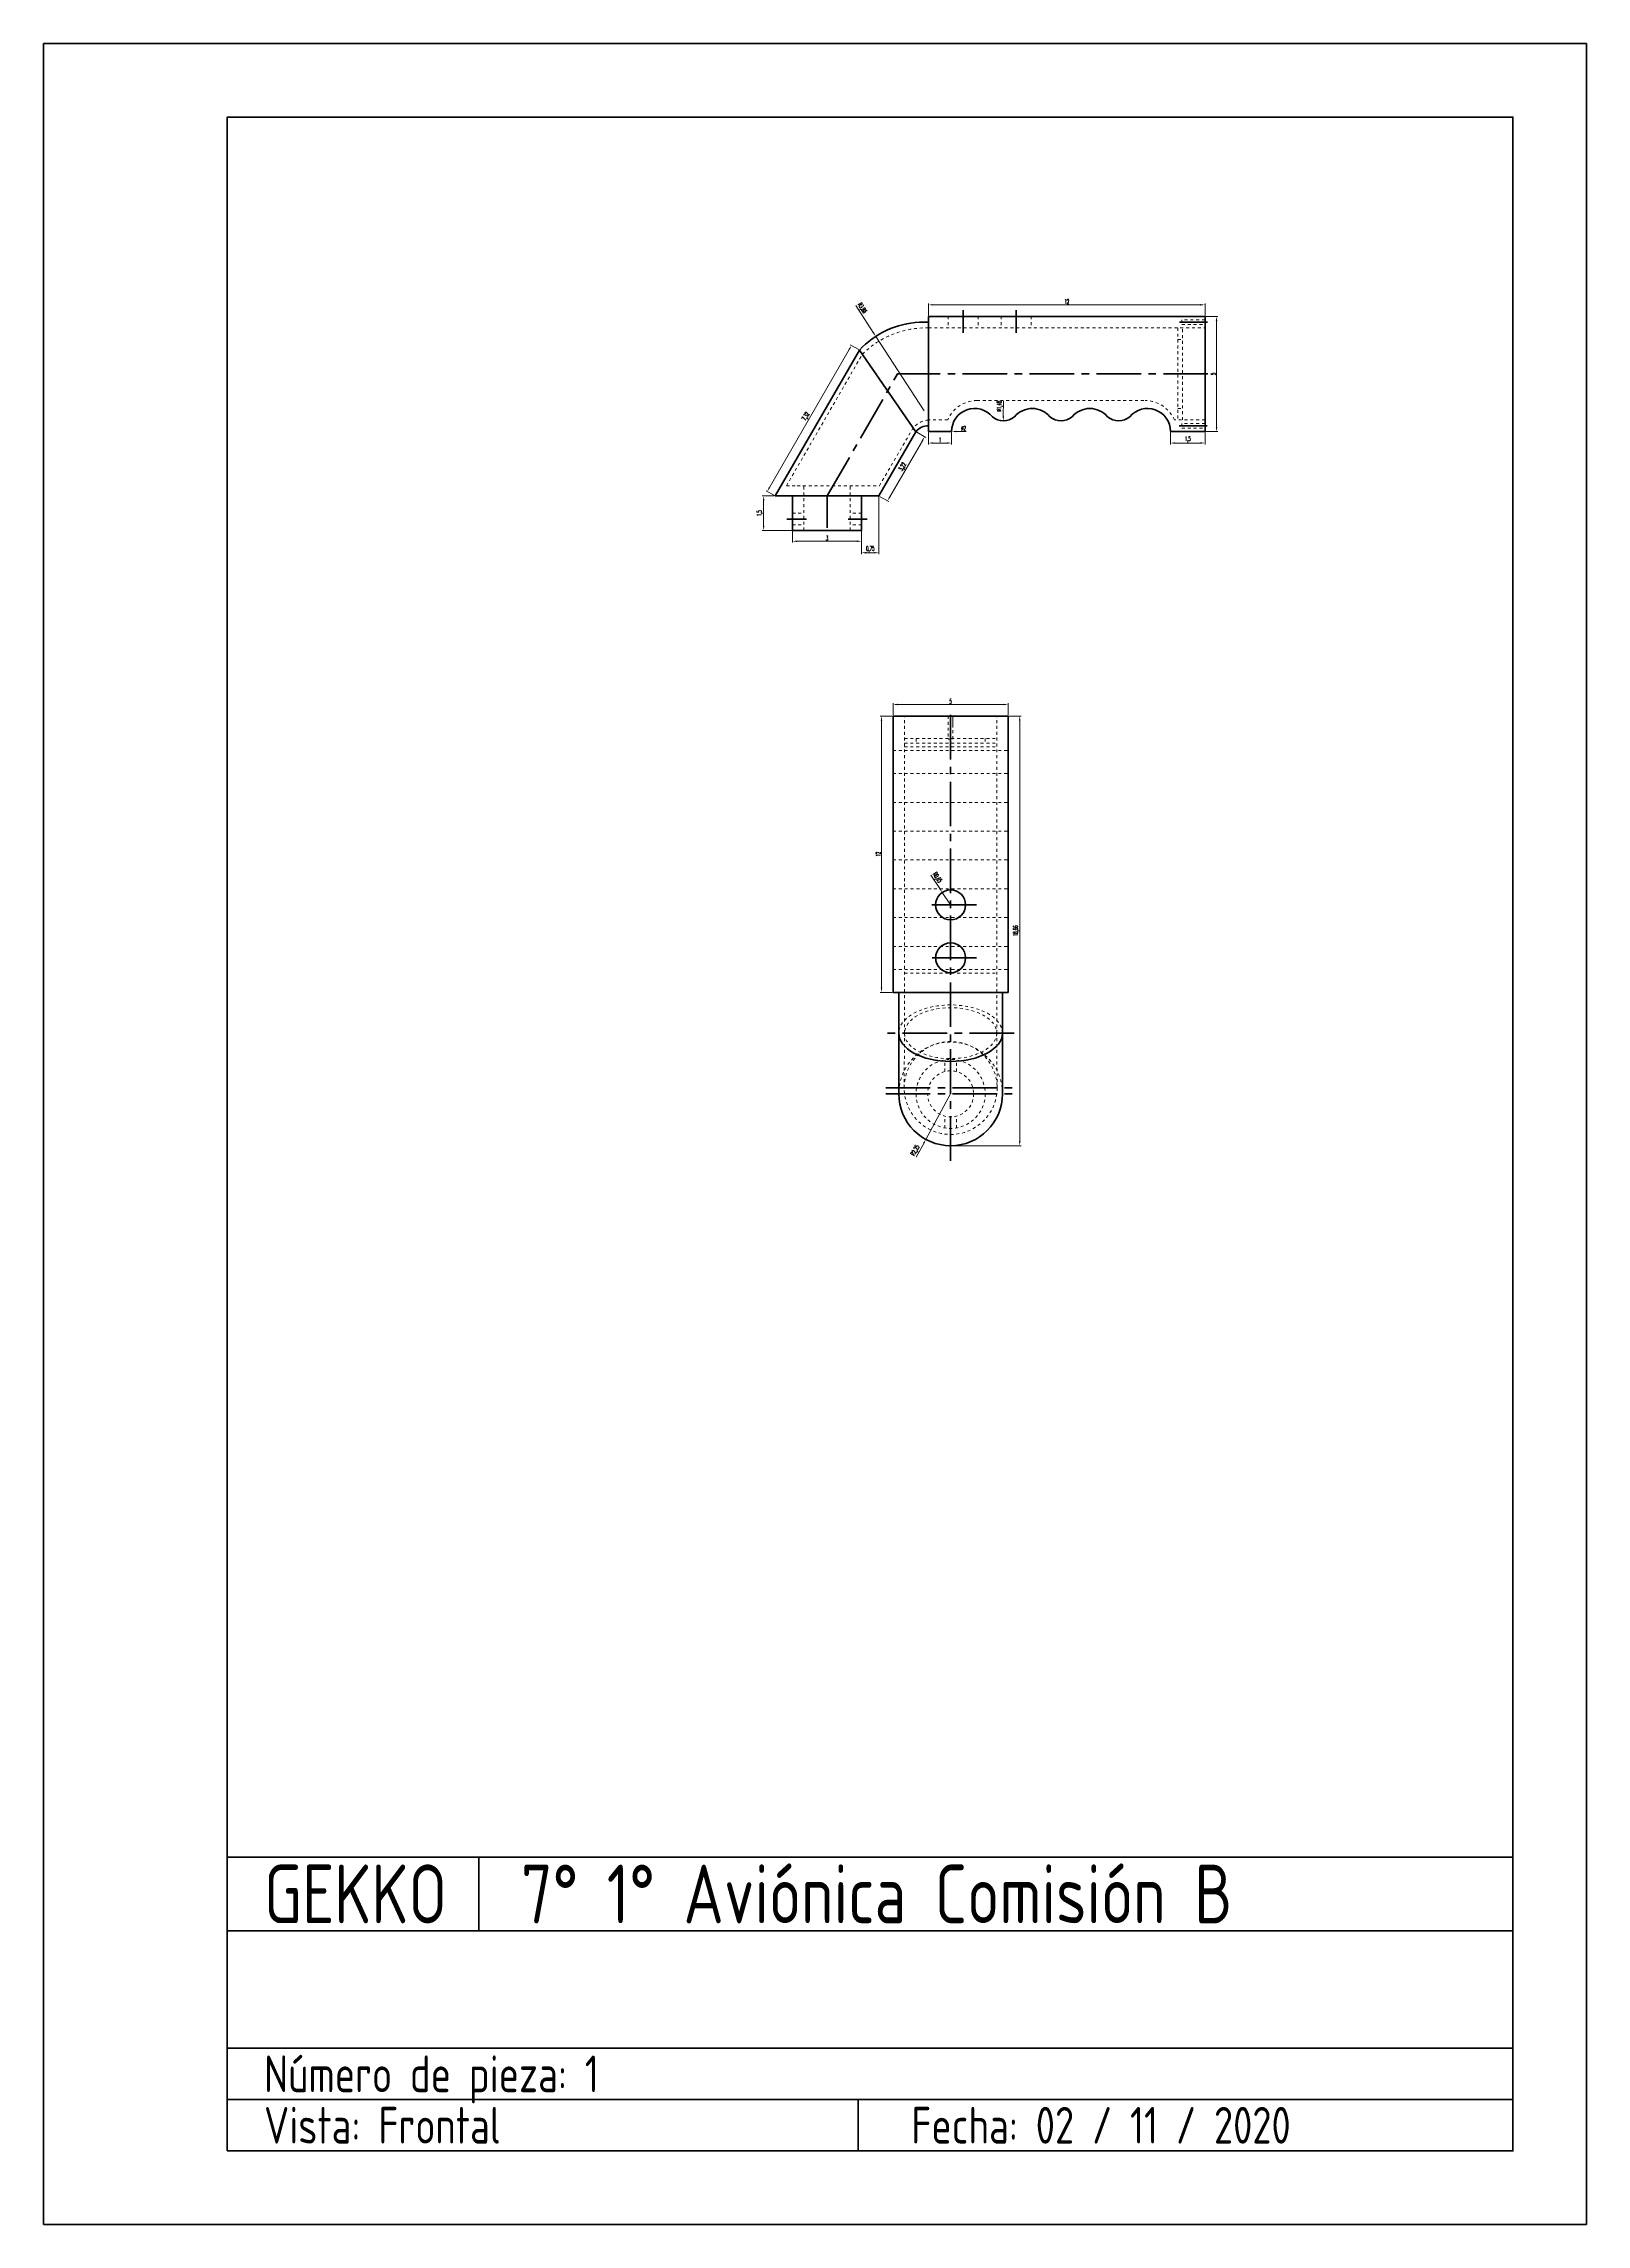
# Paper-space layout 'Presentación1' of a CAD drawing. Header units: millimetres. Extents: x -1 to 209, y -1 to 296.
# The model-space entities are those that its viewports show. They can reach past a viewport. Long polylines and large blocks are cut down to what shows.
import ezdxf

# ---------------------------------------------------------------- set-up
doc = ezdxf.new("R2010")
doc.units = ezdxf.units.MM
doc.linetypes.add('CENTRO2', pattern=[28.575, 19.05, -3.175, 3.175, -3.175])
doc.linetypes.add('JIS_02_1.2', pattern=[2.5, 1.25, -1.25])
for name, color, linetype, lineweight in [('Aristas Ocultas', 1, 'JIS_02_1.2', 20), ('Contorno', 5, 'Continuous', 60), ('Cotas', 6, 'Continuous', 20), ('Ejes', 3, 'CENTRO2', 40), ('texto2.5', 3, 'Continuous', 20)]:
    doc.layers.add(name, color=color, linetype=linetype, lineweight=lineweight)
doc.styles.add('Estilo1', font='isocp.shx', dxfattribs={"width": 0.85})
doc.styles.get("Standard").update_dxf_attribs({"font": 'romans.shx', "width": 0.5})
doc.dimstyles.new('ISO-25', dxfattribs={"dimscale": 0.2, "dimtxt": 1, "dimasz": 1, "dimexe": 0.3, "dimexo": 0.2, "dimgap": 0.2, "dimtad": 1, "dimtxsty": 'Standard', "dimcen": 2.5, "dimclrd": 256, "dimclre": 6, "dimclrt": 6, "dimadec": 0, "dimazin": 0, "dimtfac": 1, "dimtmove": 0, "dimatfit": 3, "dimfxl": 1, "dimtfillclr": 6, "dimlwd": 20, "dimlwe": 20, "dimarcsym": 0})

# ---------------------------------------------------------------- blocks, each defined once
blk = doc.blocks.new('Rótulo')
at = {"layer": 'Contorno'}
for p, q in [((34.42, -244.18), (34.42, -295.18)), ((209.42, -295.18), (209.42, -244.18)), ((68.64, -265.18), (68.64, -255.18)), ((34.42, -265.18), (209.42, -265.18)), ((209.42, -278.18), (209.42, -286.68)), ((34.42, -281.18), (209.42, -281.18)), ((34.42, -288.18), (209.42, -288.18)), ((120.31, -295.18), (120.31, -288.18)), ((34.42, -295.18), (209.42, -295.18)), ((60.42, -295.18), (80.42, -295.18))]:
    blk.add_line(p, q, dxfattribs=at)
at = {"layer": 'Contorno', "lineweight": 80}
blk.add_line((34.42, -255.18), (209.42, -255.18), dxfattribs=at)
for points in [[(9.42, -305.18), (219.42, -305.18), (219.42, -8.18), (9.42, -8.18)], [(34.42, -295.18), (209.42, -295.18), (209.42, -18.18), (34.42, -18.18)]]:
    blk.add_lwpolyline(points, close=True, dxfattribs=at)
at = {"layer": 'texto2.5', "lineweight": 20, "attachment_point": 1, "style": 'Estilo1'}
for s, insert, char_height, width in [('GEKKO', (39.42, -256.18), 8, 40.0979), ('7° 1° Aviónica Comisión B', (74.42, -256.18), 8, 99.0654), ('Número de pieza: 1', (39.42, -282.18), 5, 99.9095), ('Vista: Frontal', (39.42, -289.18), 5, 76.8559), ('Fecha: 02 / 11 / 2020', (127.52, -289.18), 5, 80.7844)]:
    blk.add_mtext(s, dxfattribs=dict(at, insert=insert, char_height=char_height, width=width))
blk = doc.blocks.new('*D3')
at = {"layer": 'Cotas', "color": 6, "linetype": 'Continuous', "lineweight": 20}
for p, q in [((-36.725, 42.978), (-36.725, 43.498)), ((-24.725, 42.978), (-24.725, 43.498))]:
    blk.add_line(p, q, dxfattribs=at)
at = {"layer": 'Cotas', "linetype": 'Continuous', "lineweight": 20}
blk.add_line((-36.525, 43.438), (-24.925, 43.438), dxfattribs=at)
at = {"layer": 'Cotas'}
for points in [[(-36.525, 43.471), (-36.525, 43.405), (-36.725, 43.438)], [(-24.925, 43.471), (-24.925, 43.405), (-24.725, 43.438)]]:
    blk.add_solid(points, dxfattribs=at)
at = {"layer": 'Defpoints', "color": 0}
for p in [(-36.725, 42.938), (-24.725, 43.438), (-24.725, 42.938)]:
    blk.add_point(p, dxfattribs=at)
at = {"layer": 'Cotas', "color": 6, "insert": (-30.725, 43.578), "char_height": 0.2, "attachment_point": 5}
blk.add_mtext('12', dxfattribs=at)
blk = doc.blocks.new('*D4')
at = {"layer": 'Cotas', "linetype": 'Continuous', "lineweight": 20}
blk.add_line((-35.088, 37.937), (-35.525, 37.938), dxfattribs=at)
at = {"layer": 'Cotas'}
blk.add_solid([(-35.525, 37.971), (-35.525, 37.905), (-35.725, 37.938)], dxfattribs=at)
at = {"layer": 'Defpoints', "color": 0}
for p in [(-35.725, 37.938), (-33.725, 37.936)]:
    blk.add_point(p, dxfattribs=at)
at = {"layer": 'Cotas', "color": 6, "insert": (-35.206, 38.077), "char_height": 0.2, "attachment_point": 5, "rotation": 359.92508}
blk.add_mtext('∅2', dxfattribs=at)
blk = doc.blocks.new('*D5')
at = {"layer": 'Cotas', "color": 6, "linetype": 'Continuous', "lineweight": 20}
for p, q in [((-24.685, 42.938), (-24.165, 42.938)), ((-24.685, 37.938), (-24.165, 37.938))]:
    blk.add_line(p, q, dxfattribs=at)
at = {"layer": 'Cotas', "linetype": 'Continuous', "lineweight": 20}
blk.add_line((-24.225, 42.738), (-24.225, 38.138), dxfattribs=at)
at = {"layer": 'Cotas'}
for points in [[(-24.259, 42.738), (-24.192, 42.738), (-24.225, 42.938)], [(-24.259, 38.138), (-24.192, 38.138), (-24.225, 37.938)]]:
    blk.add_solid(points, dxfattribs=at)
at = {"layer": 'Defpoints', "color": 0}
for p in [(-24.725, 42.938), (-24.725, 37.938), (-24.225, 37.938)]:
    blk.add_point(p, dxfattribs=at)
at = {"layer": 'Cotas', "color": 6, "insert": (-24.365, 40.438), "char_height": 0.2, "attachment_point": 5, "rotation": 90}
blk.add_mtext('5', dxfattribs=at)
blk = doc.blocks.new('*D8')
at = {"layer": 'Cotas', "color": 6, "linetype": 'Continuous', "lineweight": 20}
for p, q in [((-36.725, 37.898), (-36.725, 37.378)), ((-35.725, 37.898), (-35.725, 37.378))]:
    blk.add_line(p, q, dxfattribs=at)
at = {"layer": 'Cotas', "linetype": 'Continuous', "lineweight": 20}
blk.add_line((-36.525, 37.438), (-35.925, 37.438), dxfattribs=at)
at = {"layer": 'Cotas'}
for points in [[(-36.525, 37.471), (-36.525, 37.405), (-36.725, 37.438)], [(-35.925, 37.471), (-35.925, 37.405), (-35.725, 37.438)]]:
    blk.add_solid(points, dxfattribs=at)
at = {"layer": 'Defpoints', "color": 0}
for p in [(-36.725, 37.938), (-35.725, 37.938), (-35.725, 37.438)]:
    blk.add_point(p, dxfattribs=at)
at = {"layer": 'Cotas', "color": 6, "insert": (-36.225, 37.578), "char_height": 0.2, "attachment_point": 5}
blk.add_mtext('1', dxfattribs=at)
blk = doc.blocks.new('*D9')
at = {"layer": 'Cotas', "color": 6, "linetype": 'Continuous', "lineweight": 20}
for p, q in [((-42.63, 34.099), (-42.63, 33.113)), ((-39.63, 34.099), (-39.63, 33.113))]:
    blk.add_line(p, q, dxfattribs=at)
at = {"layer": 'Cotas', "linetype": 'Continuous', "lineweight": 20}
blk.add_line((-42.43, 33.173), (-39.83, 33.173), dxfattribs=at)
at = {"layer": 'Cotas'}
for points in [[(-42.43, 33.207), (-42.43, 33.14), (-42.63, 33.173)], [(-39.83, 33.207), (-39.83, 33.14), (-39.63, 33.173)]]:
    blk.add_solid(points, dxfattribs=at)
at = {"layer": 'Defpoints', "color": 0}
for p in [(-42.63, 34.139), (-39.63, 34.139), (-39.63, 33.173)]:
    blk.add_point(p, dxfattribs=at)
at = {"layer": 'Cotas', "color": 6, "insert": (-41.13, 33.313), "char_height": 0.2, "attachment_point": 5}
blk.add_mtext('3', dxfattribs=at)
blk = doc.blocks.new('*D10')
at = {"layer": 'Cotas', "color": 6, "linetype": 'Continuous', "lineweight": 20}
for p, q in [((-43.42, 35.139), (-43.94, 35.139)), ((-42.67, 33.639), (-43.94, 33.639))]:
    blk.add_line(p, q, dxfattribs=at)
at = {"layer": 'Cotas', "linetype": 'Continuous', "lineweight": 20}
blk.add_line((-43.88, 33.839), (-43.88, 34.939), dxfattribs=at)
at = {"layer": 'Cotas'}
for points in [[(-43.913, 34.939), (-43.847, 34.939), (-43.88, 35.139)], [(-43.913, 33.839), (-43.847, 33.839), (-43.88, 33.639)]]:
    blk.add_solid(points, dxfattribs=at)
at = {"layer": 'Defpoints', "color": 0}
for p in [(-43.88, 35.139), (-43.38, 35.139), (-42.63, 33.639)]:
    blk.add_point(p, dxfattribs=at)
at = {"layer": 'Cotas', "color": 6, "insert": (-44.039, 34.389), "char_height": 0.2, "attachment_point": 5, "rotation": 90}
blk.add_mtext('1,5', dxfattribs=at)
blk = doc.blocks.new('*D11')
at = {"layer": 'Cotas', "color": 6, "linetype": 'Continuous', "lineweight": 20}
for p, q in [((-38.88, 35.099), (-38.88, 32.613)), ((-39.63, 33.599), (-39.63, 32.613))]:
    blk.add_line(p, q, dxfattribs=at)
at = {"layer": 'Cotas', "linetype": 'Continuous', "lineweight": 20}
blk.add_line((-39.08, 32.673), (-39.43, 32.673), dxfattribs=at)
at = {"layer": 'Cotas'}
for points in [[(-39.43, 32.707), (-39.43, 32.64), (-39.63, 32.673)], [(-39.08, 32.707), (-39.08, 32.64), (-38.88, 32.673)]]:
    blk.add_solid(points, dxfattribs=at)
at = {"layer": 'Defpoints', "color": 0}
for p in [(-38.88, 35.139), (-39.63, 33.639), (-39.63, 32.673)]:
    blk.add_point(p, dxfattribs=at)
at = {"layer": 'Cotas', "color": 6, "insert": (-39.255, 32.832), "char_height": 0.2, "attachment_point": 5}
blk.add_mtext('0,75', dxfattribs=at)
blk = doc.blocks.new('*D12')
at = {"layer": 'Cotas', "linetype": 'Continuous', "lineweight": 20}
for p, q in [((-39.881, 43.403), (-39.122, 42.237)), ((-36.909, 38.836), (-39.013, 42.069))]:
    blk.add_line(p, q, dxfattribs=at)
at = {"layer": 'Cotas'}
blk.add_solid([(-39.094, 42.255), (-39.15, 42.218), (-39.013, 42.069)], dxfattribs=at)
at = {"layer": 'Defpoints', "color": 0}
for p in [(-39.013, 42.069), (-36.909, 38.836)]:
    blk.add_point(p, dxfattribs=at)
at = {"layer": 'Cotas', "color": 6, "insert": (-39.617, 43.289), "char_height": 0.2, "attachment_point": 5, "rotation": 303.05363}
blk.add_mtext('R3,86', dxfattribs=at)
blk = doc.blocks.new('*D13')
at = {"layer": 'Cotas', "linetype": 'Continuous', "lineweight": 20}
blk.add_line((-33.474, 39.273), (-33.479, 38.598), dxfattribs=at)
at = {"layer": 'Cotas'}
blk.add_solid([(-33.512, 38.598), (-33.446, 38.598), (-33.48, 38.398)], dxfattribs=at)
at = {"layer": 'Defpoints', "color": 0}
for p in [(-33.47, 39.878), (-33.48, 38.398)]:
    blk.add_point(p, dxfattribs=at)
at = {"layer": 'Cotas', "color": 6, "insert": (-33.635, 39.037), "char_height": 0.2, "attachment_point": 5, "rotation": 89.57725}
blk.add_mtext('∅1,48', dxfattribs=at)
blk = doc.blocks.new('*D18')
at = {"layer": 'Cotas', "linetype": 'Continuous', "lineweight": 20}
for p, q in [((-36.623, 18.672), (-36.237, 18.091)), ((-35.767, 17.384), (-36.127, 17.925))]:
    blk.add_line(p, q, dxfattribs=at)
at = {"layer": 'Cotas'}
blk.add_solid([(-36.21, 18.11), (-36.265, 18.073), (-36.127, 17.925)], dxfattribs=at)
at = {"layer": 'Defpoints', "color": 0}
for p in [(-36.127, 17.925), (-35.767, 17.384)]:
    blk.add_point(p, dxfattribs=at)
at = {"layer": 'Cotas', "color": 6, "insert": (-36.358, 18.56), "char_height": 0.2, "attachment_point": 5, "rotation": 303.62168}
blk.add_mtext('R0,65', dxfattribs=at)
blk = doc.blocks.new('*D19')
at = {"layer": 'Cotas', "color": 6, "linetype": 'Continuous', "lineweight": 20}
for p, q in [((-38.267, 25.624), (-38.267, 26.144)), ((-33.267, 25.624), (-33.267, 26.144))]:
    blk.add_line(p, q, dxfattribs=at)
at = {"layer": 'Cotas', "linetype": 'Continuous', "lineweight": 20}
blk.add_line((-38.067, 26.084), (-33.467, 26.084), dxfattribs=at)
at = {"layer": 'Cotas'}
for points in [[(-38.067, 26.117), (-38.067, 26.05), (-38.267, 26.084)], [(-33.467, 26.117), (-33.467, 26.05), (-33.267, 26.084)]]:
    blk.add_solid(points, dxfattribs=at)
at = {"layer": 'Defpoints', "color": 0}
for p in [(-38.267, 25.584), (-33.267, 26.084), (-33.267, 25.584)]:
    blk.add_point(p, dxfattribs=at)
at = {"layer": 'Cotas', "color": 6, "insert": (-35.767, 26.224), "char_height": 0.2, "attachment_point": 5}
blk.add_mtext('5', dxfattribs=at)
blk = doc.blocks.new('*D20')
at = {"layer": 'Cotas', "color": 6, "linetype": 'Continuous', "lineweight": 20}
for p, q in [((-38.307, 25.584), (-38.827, 25.584)), ((-38.307, 13.584), (-38.827, 13.584))]:
    blk.add_line(p, q, dxfattribs=at)
at = {"layer": 'Cotas', "linetype": 'Continuous', "lineweight": 20}
blk.add_line((-38.767, 13.784), (-38.767, 25.384), dxfattribs=at)
at = {"layer": 'Cotas'}
for points in [[(-38.8, 25.384), (-38.733, 25.384), (-38.767, 25.584)], [(-38.8, 13.784), (-38.733, 13.784), (-38.767, 13.584)]]:
    blk.add_solid(points, dxfattribs=at)
at = {"layer": 'Defpoints', "color": 0}
for p in [(-38.767, 25.584), (-38.267, 25.584), (-38.267, 13.584)]:
    blk.add_point(p, dxfattribs=at)
at = {"layer": 'Cotas', "color": 6, "insert": (-38.907, 19.584), "char_height": 0.2, "attachment_point": 5, "rotation": 90}
blk.add_mtext('12', dxfattribs=at)
blk = doc.blocks.new('*D21')
at = {"layer": 'Cotas', "color": 6, "linetype": 'Continuous', "lineweight": 20}
for p, q in [((-33.227, 25.584), (-32.707, 25.584)), ((-35.725, 6.928), (-32.707, 6.928))]:
    blk.add_line(p, q, dxfattribs=at)
at = {"layer": 'Cotas', "linetype": 'Continuous', "lineweight": 20}
blk.add_line((-32.767, 25.384), (-32.767, 7.128), dxfattribs=at)
at = {"layer": 'Cotas'}
for points in [[(-32.8, 25.384), (-32.733, 25.384), (-32.767, 25.584)], [(-32.8, 7.128), (-32.733, 7.128), (-32.767, 6.928)]]:
    blk.add_solid(points, dxfattribs=at)
at = {"layer": 'Defpoints', "color": 0}
for p in [(-33.267, 25.584), (-35.765, 6.928), (-32.767, 6.928)]:
    blk.add_point(p, dxfattribs=at)
at = {"layer": 'Cotas', "color": 6, "insert": (-32.926, 16.256), "char_height": 0.2, "attachment_point": 5, "rotation": 90}
blk.add_mtext('18,66', dxfattribs=at)
blk = doc.blocks.new('*D22')
at = {"layer": 'Cotas', "linetype": 'Continuous', "lineweight": 20}
for p, q in [((-35.765, 9.178), (-36.841, 7.202)), ((-37.262, 6.429), (-36.936, 7.027))]:
    blk.add_line(p, q, dxfattribs=at)
at = {"layer": 'Cotas'}
blk.add_solid([(-36.966, 7.042), (-36.907, 7.011), (-36.841, 7.202)], dxfattribs=at)
at = {"layer": 'Defpoints', "color": 0}
for p in [(-35.765, 9.178), (-36.841, 7.202)]:
    blk.add_point(p, dxfattribs=at)
at = {"layer": 'Cotas', "color": 6, "insert": (-37.287, 6.716), "char_height": 0.2, "attachment_point": 5, "rotation": 61.43937}
blk.add_mtext('R2,25', dxfattribs=at)
blk = doc.blocks.new('*D23')
at = {"layer": 'Cotas', "color": 6, "linetype": 'Continuous', "lineweight": 20}
for p, q in [((-39.757, 41.495), (-40.119, 41.705)), ((-43.415, 35.159), (-43.777, 35.368))]:
    blk.add_line(p, q, dxfattribs=at)
at = {"layer": 'Cotas', "linetype": 'Continuous', "lineweight": 20}
blk.add_line((-40.167, 41.501), (-43.625, 35.511), dxfattribs=at)
at = {"layer": 'Cotas'}
for points in [[(-40.196, 41.518), (-40.138, 41.485), (-40.067, 41.675)], [(-43.654, 35.528), (-43.596, 35.495), (-43.725, 35.338)]]:
    blk.add_solid(points, dxfattribs=at)
at = {"layer": 'Defpoints', "color": 0}
for p in [(-39.722, 41.475), (-43.725, 35.338), (-43.38, 35.139)]:
    blk.add_point(p, dxfattribs=at)
at = {"layer": 'Cotas', "color": 6, "insert": (-42.034, 38.586), "char_height": 0.2, "attachment_point": 5, "rotation": 60}
blk.add_mtext('7,32', dxfattribs=at)
blk = doc.blocks.new('*D24')
at = {"layer": 'Cotas', "color": 6, "linetype": 'Continuous', "lineweight": 20}
for p, q in [((-37.234, 37.91), (-36.842, 37.683)), ((-38.846, 35.119), (-38.453, 34.893))]:
    blk.add_line(p, q, dxfattribs=at)
at = {"layer": 'Cotas', "linetype": 'Continuous', "lineweight": 20}
blk.add_line((-36.994, 37.54), (-38.405, 35.096), dxfattribs=at)
at = {"layer": 'Cotas'}
for points in [[(-37.023, 37.557), (-36.965, 37.524), (-36.894, 37.713)], [(-38.434, 35.112), (-38.376, 35.079), (-38.505, 34.923)]]:
    blk.add_solid(points, dxfattribs=at)
at = {"layer": 'Defpoints', "color": 0}
for p in [(-37.269, 37.93), (-38.88, 35.139), (-38.505, 34.923)]:
    blk.add_point(p, dxfattribs=at)
at = {"layer": 'Cotas', "color": 6, "insert": (-37.837, 36.397), "char_height": 0.2, "attachment_point": 5, "rotation": 60}
blk.add_mtext('3,22', dxfattribs=at)
blk = doc.blocks.new('*D25')
at = {"layer": 'Cotas', "color": 6, "linetype": 'Continuous', "lineweight": 20}
for p, q in [((-26.225, 37.898), (-26.225, 37.378)), ((-24.725, 37.898), (-24.725, 37.378))]:
    blk.add_line(p, q, dxfattribs=at)
at = {"layer": 'Cotas', "linetype": 'Continuous', "lineweight": 20}
blk.add_line((-26.025, 37.438), (-24.925, 37.438), dxfattribs=at)
at = {"layer": 'Cotas'}
for points in [[(-26.025, 37.472), (-26.025, 37.405), (-26.225, 37.438)], [(-24.925, 37.472), (-24.925, 37.405), (-24.725, 37.438)]]:
    blk.add_solid(points, dxfattribs=at)
at = {"layer": 'Defpoints', "color": 0}
for p in [(-26.225, 37.938), (-24.725, 37.938), (-24.725, 37.438)]:
    blk.add_point(p, dxfattribs=at)
at = {"layer": 'Cotas', "color": 6, "insert": (-25.475, 37.597), "char_height": 0.2, "attachment_point": 5}
blk.add_mtext('1,5', dxfattribs=at)

msp = doc.modelspace()

# ---------------------------------------------------------------- linework, layer by layer
at = {"layer": 'Aristas Ocultas'}
for p, q in [((-35.875, 42.938), (-35.875, 42.438)), ((-34.575, 42.938), (-34.575, 42.438)), ((-33.575, 42.938), (-33.575, 42.438)), ((-32.275, 42.938), (-32.275, 42.438)), ((-24.725, 42.788), (-25.725, 42.788)), ((-25.725, 42.788), (-25.725, 42.588)), ((-24.725, 42.788), (-25.225, 42.788)), ((-25.906, 42.438), (-25.906, 38.438)), ((-25.906, 41.938), (-25.706, 41.938)), ((-25.725, 42.588), (-24.725, 42.588)), ((-25.706, 38.438), (-25.706, 42.438)), ((-25.225, 42.588), (-24.725, 42.588)), ((-42.893, 35.579), (-39.595, 41.292)), ((-25.906, 38.938), (-25.706, 38.938)), ((-38.858, 35.579), (-37.389, 38.103)), ((-24.726, 38.288), (-25.726, 38.288)), ((-25.726, 38.288), (-25.726, 38.088)), ((-25.726, 38.088), (-24.725, 38.088)), ((-24.726, 38.288), (-25.226, 38.288)), ((-25.226, 38.088), (-24.725, 38.088)), ((-42.893, 35.579), (-42.43, 35.579)), ((-42.43, 35.579), (-38.858, 35.579)), ((-42.13, 33.639), (-42.13, 35.579)), ((-40.13, 33.639), (-40.13, 35.579)), ((-42.63, 34.389), (-42.13, 34.389)), ((-39.63, 34.389), (-40.13, 34.389)), ((-42.63, 33.889), (-42.13, 33.889)), ((-39.63, 33.889), (-40.13, 33.889)), ((-37.767, 11.813), (-37.767, 25.584)), ((-35.867, 25.584), (-35.867, 25.084)), ((-35.867, 25.584), (-35.867, 24.584)), ((-35.667, 25.584), (-35.667, 25.084)), ((-35.667, 24.584), (-35.667, 25.584)), ((-33.767, 11.813), (-33.767, 25.584)), ((-38.267, 24.084), (-33.267, 24.084)), ((-37.767, 24.603), (-33.767, 24.603)), ((-37.767, 24.403), (-33.767, 24.403)), ((-37.767, 24.252), (-33.767, 24.252)), ((-37.267, 24.603), (-37.267, 24.403)), ((-35.867, 24.584), (-35.667, 24.584)), ((-34.267, 24.603), (-34.267, 24.403)), ((-38.267, 23.084), (-33.267, 23.084)), ((-38.267, 21.834), (-33.267, 21.834)), ((-38.267, 20.584), (-33.267, 20.584)), ((-38.267, 19.334), (-33.267, 19.334)), ((-38.267, 18.084), (-33.267, 18.084)), ((-38.267, 16.834), (-33.267, 16.834)), ((-38.267, 15.584), (-33.267, 15.584)), ((-38.267, 14.584), (-33.267, 14.584)), ((-37.767, 14.415), (-33.767, 14.415)), ((-37.783, 9.433), (-37.767, 11.813)), ((-33.747, 9.433), (-33.767, 11.813)), ((-36.015, 10.147), (-36.015, 10.657)), ((-35.515, 10.147), (-35.515, 10.657)), ((-36.015, 7.699), (-36.015, 8.21)), ((-35.515, 7.699), (-35.515, 8.21))]:
    msp.add_line(p, q, dxfattribs=at)
at = {"layer": 'Aristas Ocultas', "linetype": 'JIS_02_1.2'}
for p, q in [((-36.725, 42.438), (-24.725, 42.438)), ((-34.624, 39.282), (-27.325, 39.282)), ((-35.893, 38.438), (-36.725, 38.438)), ((-24.725, 38.438), (-26.056, 38.438))]:
    msp.add_line(p, q, dxfattribs=at)
at = {"layer": 'Aristas Ocultas'}
for centre, radius in [((-35.765, 9.433), 2.018), ((-35.765, 9.178), 1.5), ((-35.765, 9.178), 1)]:
    msp.add_circle(centre, radius, dxfattribs=at)
for centre, radius, start, end in [((-36.823, 38.516), 3.924, 88.57355, 134.96009), ((-36.639, 37.442), 0.999, 94.95896, 138.62789), ((-35.765, 9.178), 2.25, 0, 180)]:
    msp.add_arc(centre, radius, start, end, dxfattribs=at)
at = {"layer": 'Aristas Ocultas', "linetype": 'JIS_02_1.2'}
for centre, start, end in [((-34.621, 37.9), 90.14889, 157.0824), ((-27.329, 37.9), 22.9176, 89.85111)]:
    msp.add_arc(centre, 1.382, start, end, dxfattribs=at)
at = {"layer": 'Aristas Ocultas'}
msp.add_ellipse((-35.767, 11.813), major_axis=(2.25, 0), ratio=0.545122, start_param=6.283185, end_param=9.424778, dxfattribs=at)
msp.add_ellipse((-35.767, 11.813), major_axis=(2, 0), ratio=0.553377, dxfattribs=at)
at = {"layer": 'Contorno'}
for p, q in [((-36.725, 42.688), (-37.119, 42.688)), ((-36.725, 42.938), (-24.725, 42.938)), ((-36.725, 42.938), (-36.725, 37.938)), ((-36.725, 42.938), (-36.725, 42.688)), ((-24.725, 42.938), (-24.725, 37.938)), ((-43.38, 35.139), (-39.722, 41.475)), ((-37.269, 37.93), (-39.722, 41.475)), ((-38.88, 35.139), (-37.269, 37.93)), ((-36.725, 37.938), (-35.725, 37.938)), ((-36.725, 37.938), (-35.725, 37.938)), ((-26.225, 37.938), (-24.725, 37.938)), ((-42.63, 35.139), (-43.38, 35.139)), ((-42.63, 33.639), (-42.63, 35.139)), ((-42.63, 35.139), (-39.63, 35.139)), ((-39.63, 35.139), (-38.88, 35.139)), ((-39.63, 33.639), (-39.63, 35.139)), ((-42.63, 33.639), (-39.63, 33.639)), ((-38.267, 13.584), (-38.267, 25.584)), ((-38.267, 25.584), (-33.267, 25.584)), ((-33.267, 25.584), (-33.267, 13.584)), ((-33.267, 13.584), (-38.267, 13.584)), ((-38.017, 11.813), (-38.017, 13.584)), ((-33.517, 11.75), (-33.517, 13.584)), ((-38.017, 11.813), (-38.017, 9.178)), ((-33.517, 11.813), (-33.515, 9.178))]:
    msp.add_line(p, q, dxfattribs=at)
for centre in [(-35.767, 17.384), (-35.765, 15.084)]:
    msp.add_circle(centre, 0.65, dxfattribs=at)
for centre, radius, start, end in [((-36.909, 38.836), 3.857, 93.12539, 136.82265), ((-34.725, 37.937), 1, 39.66097, 179.92508), ((-32.225, 37.937), 1, 39.66097, 140.33903), ((-29.725, 37.937), 1, 39.66097, 140.33903), ((-27.225, 37.937), 1, 0.07492, 140.33903), ((-36.749, 37.538), 0.651, 87.85174, 142.94633), ((-33.475, 39.138), 0.74, 229.54337, 310.45663), ((-30.975, 39.138), 0.74, 229.54337, 310.45663), ((-28.475, 39.138), 0.74, 229.54337, 310.45663), ((-35.765, 9.178), 2.25, 180, 0)]:
    msp.add_arc(centre, radius, start, end, dxfattribs=at)
for start_param, end_param in [(7.853317, 7.853982), (3.141593, 6.283185)]:
    msp.add_ellipse((-35.767, 11.813), major_axis=(2.25, 0), ratio=0.545122, start_param=start_param, end_param=end_param, dxfattribs=at)
at = {"layer": 'Ejes'}
for p, q in [((-35.225, 42.224), (-35.225, 43.202)), ((-32.925, 43.202), (-32.925, 42.216)), ((-24.618, 42.688), (-25.831, 42.688)), ((-41.13, 35.139), (-38.071, 40.438)), ((-38.071, 40.438), (-37.564, 40.438)), ((-25.847, 38.188), (-24.638, 38.188)), ((-41.13, 35.139), (-41.13, 33.757)), ((-42.026, 34.139), (-42.875, 34.139)), ((-40.214, 34.139), (-39.393, 34.139)), ((-35.765, 6.274), (-35.765, 25.717)), ((-34.64, 17.384), (-36.894, 17.384)), ((-34.638, 15.084), (-36.892, 15.084)), ((-33.013, 11.813), (-38.585, 11.813)), ((-38.585, 9.433), (-33.013, 9.433)), ((-38.585, 9.178), (-33.013, 9.178))]:
    msp.add_line(p, q, dxfattribs=at)
at = {"layer": 'Ejes', "linetype": 'CENTRO2'}
msp.add_line((-24.597, 40.438), (-37.564, 40.438), dxfattribs=at)

# ---------------------------------------------------------------- dimensions: what is measured, and where the dimension line sits
at = {"layer": 'Cotas'}
for center, mpoint, picture, middle in [((-36.909, 38.836), (-39.013, 42.069), '*D12', (-39.75, 43.202)), ((-35.767, 17.384), (-36.127, 17.925), '*D18', (-36.49, 18.472))]:
    dim = msp.add_radius_dim(center=center, mpoint=mpoint, dimstyle='ISO-25', dxfattribs=at)
    dim.commit()
    dim.dimension.update_dxf_attribs({"geometry": picture, "text_midpoint": middle, "dimtype": 164})
for base, p1, p2, picture, middle in [((-24.725, 43.438), (-36.725, 42.938), (-24.725, 42.938), '*D3', (-30.725, 43.578)), ((-35.725, 37.438), (-36.725, 37.938), (-35.725, 37.938), '*D8', (-36.225, 37.578)), ((-24.725, 37.438), (-26.225, 37.938), (-24.725, 37.938), '*D25', (-25.475, 37.597)), ((-39.63, 32.673), (-38.88, 35.139), (-39.63, 33.639), '*D11', (-39.255, 32.832)), ((-39.63, 33.173), (-42.63, 34.139), (-39.63, 34.139), '*D9', (-41.13, 33.313))]:
    dim = msp.add_linear_dim(base=base, p1=p1, p2=p2, dimstyle='ISO-25', dxfattribs=at)
    dim.commit()
    dim.dimension.update_dxf_attribs({"geometry": picture, "text_midpoint": middle})
for base, p1, p2, angle, picture, middle in [((-24.225, 37.938), (-24.725, 42.938), (-24.725, 37.938), 90, '*D5', (-24.365, 40.438)), ((-43.88, 35.139), (-42.63, 33.639), (-43.38, 35.139), 90, '*D10', (-44.039, 34.389)), ((-38.767, 25.584), (-38.267, 13.584), (-38.267, 25.584), 90, '*D20', (-38.907, 19.584)), ((-33.267, 26.084), (-38.267, 25.584), (-33.267, 25.584), 180, '*D19', (-35.767, 26.224)), ((-32.767, 6.928), (-33.267, 25.584), (-35.765, 6.928), 90, '*D21', (-32.926, 16.256))]:
    dim = msp.add_linear_dim(base=base, p1=p1, p2=p2, angle=angle, dimstyle='ISO-25', dxfattribs=at)
    dim.commit()
    dim.dimension.update_dxf_attribs({"geometry": picture, "text_midpoint": middle})
for p1, p2, distance, picture, middle in [((-39.722, 41.475), (-43.38, 35.139), -0.398, '*D23', (-42.034, 38.586)), ((-37.269, 37.93), (-38.88, 35.139), 0.433, '*D24', (-37.837, 36.397))]:
    dim = msp.add_aligned_dim(p1=p1, p2=p2, distance=distance, dimstyle='ISO-25', dxfattribs=at)
    dim.commit()
    dim.dimension.update_dxf_attribs({"geometry": picture, "text_midpoint": middle})
for p1, p2, picture, middle in [((-33.47, 39.878), (-33.48, 38.398), '*D13', (-33.476, 39.036)), ((-33.725, 37.936), (-35.725, 37.938), '*D4', (-35.206, 37.937))]:
    dim = msp.add_diameter_dim_2p(p1=p1, p2=p2, dimstyle='ISO-25', dxfattribs=at)
    dim.commit()
    dim.dimension.update_dxf_attribs({"geometry": picture, "text_midpoint": middle, "dimtype": 163})
dim = msp.add_radius_dim(center=(-35.765, 9.178), mpoint=(-36.841, 7.202), dimstyle='ISO-25', dxfattribs=at)
dim.commit()
dim.dimension.update_dxf_attribs({"geometry": '*D22', "text_midpoint": (-37.287, 6.716)})

psp = doc.layouts.new('Presentación1')

# ---------------------------------------------------------------- block references
at = {"layer": 'Contorno'}
psp.add_blockref('Rótulo', (-10.42, 304.18), dxfattribs=at)

# ---------------------------------------------------------------- viewports
psp.add_viewport(center=(111.5, 167.5), size=(175, 237), view_center_point=(-39.261, 13.812), view_height=75.5602, dxfattribs=at)

doc.saveas('drawing.dxf')
